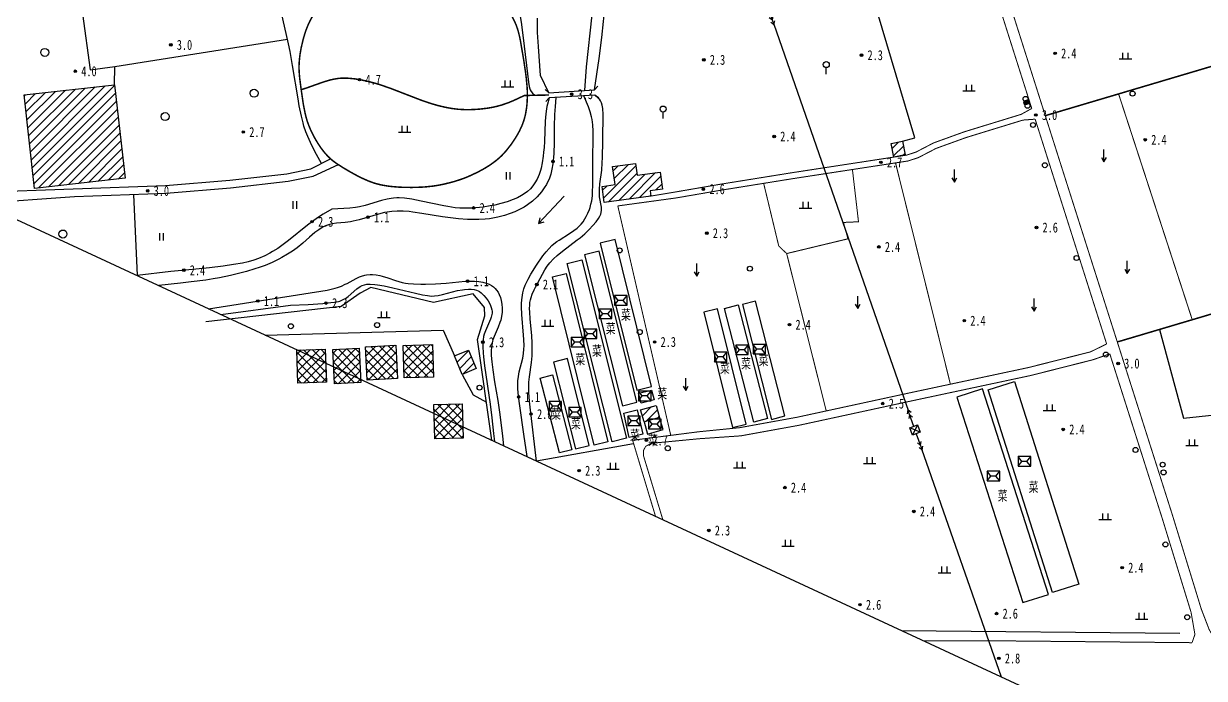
# Model space of a CAD drawing. Header units: metres. Extents: x 494039 to 619385, y 3351420 to 3402703.
# Drawn here: x 584729.6 to 585201.3, y 3394468.7 to 3394730.4 of the extents above; entities that cross this region are included whole.
import ezdxf
from ezdxf.enums import TextEntityAlignment as Align

# ---------------------------------------------------------------- set-up
doc = ezdxf.new("R2010")
doc.units = ezdxf.units.M
for name, pattern in [('2450', [0]), ('4410a', [0]), ('4430', [0]), ('4440', [0]), ('8521', [0]), ('9376', [0]), ('9610', [0])]:
    doc.linetypes.add(name, pattern=pattern)
for name, color, linetype in [('210100', 130, 'Continuous'), ('220200', 130, 'Continuous'), ('261301', 141, 'Continuous'), ('310300', 8, 'Continuous'), ('310500', 8, 'Continuous'), ('330400', 8, 'Continuous'), ('380202', 8, '2450'), ('420500', 8, 'Continuous'), ('430300', 8, 'Continuous'), ('430600', 8, '4440'), ('440100', 8, 'Continuous'), ('440300', 8, '4430'), ('510301', 8, 'Continuous'), ('510303', 8, 'Continuous'), ('510402', 8, 'Continuous'), ('541000', 8, 'Continuous'), ('720100', 8, 'Continuous'), ('760201', 8, '8521'), ('810100', 8, '9610'), ('810200', 8, 'Continuous'), ('810301', 8, 'Continuous'), ('810302', 8, 'Continuous'), ('810401', 8, 'Continuous'), ('810501', 8, 'Continuous'), ('810510', 8, 'Continuous'), ('810600', 8, 'Continuous'), ('范围线', 8, 'Continuous')]:
    doc.layers.add(name, color=color, linetype=linetype)
pattern_1 = [(45, (0, 0), (-1.767766953, 1.767766953), []), (135, (0, 0), (-1.767766953, -1.767766953), [])]
pattern_2 = [(45, (0, 0), (-1.767766953, 1.767766953), [])]

# ---------------------------------------------------------------- blocks, each defined once
blk = doc.blocks.new('gc170')
at = {"linetype": 'Continuous'}
blk.add_circle((0, 0), 0.5, dxfattribs=at)
blk = doc.blocks.new('gu')
at = {"flags": 128}
for points in [[(3.75, 0), (-3.75, 0)], [(2.71, -0.6), (3.75, 0), (3.75, 0), (2.71, 0.6)]]:
    blk.add_lwpolyline(points, dxfattribs=at)
blk = doc.blocks.new('p_point')
for radius in [0.25, 0.2, 0.15, 0.1, 0.05]:
    blk.add_circle((0, 0), radius)
blk.add_point((0, 0))
blk = doc.blocks.new('gc120')
for p, q in [((0, 0), (0, 2.5)), ((-0.5, 0.87), (0, 0)), ((0, 0), (0.5, 0.87))]:
    blk.add_line(p, q)
blk = doc.blocks.new('vm')
at = {"linetype": 'Continuous'}
for p, q in [((1.25, 0), (-1.25, 0)), ((-0.5, 0), (-0.5, 1.3)), ((0.5, 1.3), (0.5, 0))]:
    blk.add_line(p, q, dxfattribs=at)
blk = doc.blocks.new('gc325')
blk.add_line((0, 0), (0, 1.3))
blk.add_circle((0, 1.9), 0.6)
blk = doc.blocks.new('v1')
blk.add_circle((0, 0), 0.8)
blk = doc.blocks.new('ve')
at = {"color": 0, "linetype": 'Continuous'}
for p, q in [((-0.4, 1.5), (-0.4, 0)), ((0.4, 0), (0.4, 1.5))]:
    blk.add_line(p, q, dxfattribs=at)
blk = doc.blocks.new('gc013a')
at = {"linetype": 'Continuous'}
blk.add_line((0.5, 0), (4, 0), dxfattribs=at)
at = {"linetype": 'Continuous', "flags": 128}
for points in [[(2.31, -0.4), (3, 0), (2.31, 0.4)], [(3.31, -0.4), (4, 0), (3.31, 0.4)]]:
    blk.add_lwpolyline(points, dxfattribs=at)
blk = doc.blocks.new('mf')
for p, q in [((1.25, 0.95), (-1.25, 0.95)), ((-1.25, 0.95), (-1.25, -0.95)), ((0.5, 0), (-0.5, 0)), ((1.25, -0.95), (1.25, 0.95)), ((-1.25, -0.95), (1.25, -0.95))]:
    blk.add_line(p, q)
at = {"flags": 128}
for points in [[(-1.25, -0.95), (-0.5, 0), (-1.25, 0.95)], [(1.25, -0.95), (0.5, 0), (1.25, 0.95)]]:
    blk.add_lwpolyline(points, dxfattribs=at)
blk = doc.blocks.new('1-3&1-4')
at = {"layer": '310300', "linetype": 'Continuous'}
h = blk.add_hatch(dxfattribs=at)
h.set_pattern_fill('ANSI31', color=8, scale=20, style=0)
h.set_pattern_definition(pattern_2)
h.paths.add_polyline_path([(584765.9109, 3394705.9355), (584770.0966, 3394668.5907), (584733.9201, 3394664.5359), (584729.7343, 3394701.8808)])
h = blk.add_hatch(dxfattribs=at)
h.set_pattern_fill('ANSI31', color=8, scale=20, style=0)
h.set_pattern_definition(pattern_2)
h.paths.add_polyline_path([(585080.6459, 3394683.3586), (585081.7122, 3394677.9163), (585077.2059, 3394677.0334), (585076.1397, 3394682.4757)])
h = blk.add_hatch(dxfattribs=at)
h.set_pattern_fill('ANSI31', color=8, scale=20, style=0)
h.set_pattern_definition(pattern_2)
h.paths.add_polyline_path([(584974.0374, 3394674.5098), (584974.6933, 3394669.7983), (584983.8588, 3394671.0742), (584984.804, 3394664.2845), (584979.8553, 3394663.5956), (584980.1512, 3394661.4697), (584961.5482, 3394658.88), (584960.6498, 3394665.333), (584965.8222, 3394666.053), (584964.8235, 3394673.2272)])
h = blk.add_hatch(dxfattribs=at)
h.set_pattern_fill('ANSI31', color=8, scale=20, style=0)
h.set_pattern_definition(pattern_2)
h.paths.add_polyline_path([(584907.2834, 3394599.9104), (584910.3358, 3394592.4946), (584904.7879, 3394590.211), (584901.7355, 3394597.6267)])
h = blk.add_hatch(dxfattribs=at)
h.set_pattern_fill('ANSI31', color=8, scale=20, style=0)
h.set_pattern_definition(pattern_2)
h.paths.add_polyline_path([(584976.0672, 3394576.0787), (584982.2298, 3394577.8396), (584983.6096, 3394573.0108), (584977.447, 3394571.2499)])
at = {"layer": '310500', "linetype": 'Continuous'}
h = blk.add_hatch(dxfattribs=at)
h.set_pattern_fill('ANSI37', color=8, scale=20, style=0)
h.set_pattern_definition(pattern_1)
h.paths.add_polyline_path([(584850.0707, 3394600.2978), (584850.5242, 3394587.0565), (584839.1719, 3394586.6677), (584838.7184, 3394599.9089)])
h = blk.add_hatch(dxfattribs=at)
h.set_pattern_fill('ANSI37', color=8, scale=20, style=0)
h.set_pattern_definition(pattern_1)
h.paths.add_polyline_path([(584863.5571, 3394600.6456), (584864.2254, 3394586.9043), (584853.7153, 3394586.3932), (584853.047, 3394600.1345)])
h = blk.add_hatch(dxfattribs=at)
h.set_pattern_fill('ANSI37', color=8, scale=20, style=0)
h.set_pattern_definition(pattern_1)
h.paths.add_polyline_path([(584878.2819, 3394601.8857), (584878.9617, 3394588.5618), (584866.8679, 3394587.9448), (584866.1882, 3394601.2687)])
h = blk.add_hatch(dxfattribs=at)
h.set_pattern_fill('ANSI37', color=8, scale=20, style=0)
h.set_pattern_definition(pattern_1)
h.paths.add_polyline_path([(584892.892, 3394602.1795), (584893.3193, 3394589.1542), (584881.5692, 3394588.7687), (584881.1419, 3394601.7941)])
h = blk.add_hatch(dxfattribs=at)
h.set_pattern_fill('ANSI37', color=8, scale=20, style=0)
h.set_pattern_definition(pattern_1)
h.paths.add_polyline_path([(584893.4678, 3394578.1348), (584904.7793, 3394578.4446), (584905.1542, 3394564.7571), (584893.8427, 3394564.4472)])
at = {"layer": '210100', "color": 141, "linetype": 'Continuous', "flags": 128}
blk.add_lwpolyline([(584939.4467, 3394702.7724), (584936.0111, 3394709.6943), (584935.1956, 3394721.2113), (584934.9233, 3394726.7816), (584934.8556, 3394730.078), (584934.8571, 3394732.606)], dxfattribs=at)
at = {"layer": '210100', "color": 141, "linetype": 'Continuous', "elevation": 1.1752, "flags": 128}
for points in [[(584953.798, 3394703.6309), (584954.4001, 3394713.133), (584956.6535, 3394733.953)], [(584942.1351, 3394700.8871), (584941.8605, 3394697.2711), (584941.6843, 3394694.1053), (584941.564, 3394689.2852), (584941.4933, 3394682.8242), (584941.3453, 3394678.5428), (584941.2385, 3394676.9516), (584940.9635, 3394674.327), (584940.6244, 3394672.2611), (584940.1402, 3394670.2364), (584939.4631, 3394668.2667), (584938.7846, 3394666.803), (584938.3972, 3394666.0886), (584937.539, 3394664.6982), (584936.4071, 3394663.1394), (584934.7365, 3394661.2206), (584932.8967, 3394659.4744), (584930.9012, 3394657.9236), (584929.4814, 3394657.016), (584927.6935, 3394656.0582), (584925.8361, 3394655.2213), (584923.9262, 3394654.4874), (584921.6492, 3394653.7477), (584919.0023, 3394653.0494), (584917.6668, 3394652.7614), (584915.6543, 3394652.414), (584913.955, 3394652.2108), (584911.4753, 3394652.0653), (584908.6389, 3394652.0683), (584906.8652, 3394652.1395), (584903.3161, 3394652.4021), (584901.1859, 3394652.6217), (584896.9241, 3394653.1783), (584888.6521, 3394654.5455), (584885.0989, 3394655.0699), (584883.5236, 3394655.2542), (584881.1669, 3394655.4439), (584878.8205, 3394655.4892), (584876.6107, 3394655.3466), (584874.7608, 3394655.0611), (584873.7076, 3394654.8426), (584871.3449, 3394654.246), (584863.633, 3394651.9836), (584861.1537, 3394651.3925), (584860.0822, 3394651.1842), (584858.0338, 3394650.8836), (584854.5048, 3394650.5972), (584852.8392, 3394650.3831), (584851.8051, 3394650.1541), (584850.9388, 3394649.8762), (584849.2834, 3394649.1222), (584847.4518, 3394647.9849), (584845.941, 3394646.8544), (584843.7328, 3394644.9968), (584841.0538, 3394642.6418), (584838.8323, 3394640.8169), (584836.9371, 3394639.4477), (584834.9886, 3394638.188), (584832.7445, 3394636.8808), (584831.4768, 3394636.2004), (584828.8984, 3394634.9366), (584826.1194, 3394633.7577), (584823.6431, 3394632.865), (584821.97, 3394632.3251), (584818.5857, 3394631.3442), (584816.4515, 3394630.7834), (584812.1537, 3394629.7574), (584807.8286, 3394628.8505), (584805.2237, 3394628.3721), (584802.3364, 3394627.91), (584796.5464, 3394627.1297), (584792.1962, 3394626.6155), (584783.5378, 3394625.6648)], [(584930.7429, 3394557.3288), (584929.4564, 3394566.3271), (584927.77, 3394577.7074), (584927.2808, 3394581.5603), (584927.0467, 3394584.4429), (584927.0029, 3394586.6747), (584927.037, 3394587.6271), (584927.2124, 3394589.3863), (584927.5557, 3394591.1724), (584928.9587, 3394596.6827), (584929.2847, 3394598.5411), (584929.4343, 3394600.2603), (584929.4715, 3394601.5562), (584929.4106, 3394604.1599), (584929.3026, 3394605.902), (584928.6139, 3394614.2057), (584928.5049, 3394617.2652), (584928.5256, 3394618.5746), (584928.6151, 3394620.0044), (584928.7246, 3394620.9797), (584929.0368, 3394622.7941), (584929.4574, 3394624.4558), (584929.9271, 3394625.8411), (584930.2921, 3394626.7182), (584931.0723, 3394628.3026), (584932.159, 3394630.1986), (584934.4646, 3394633.835), (584937.023, 3394637.5273), (584938.3137, 3394639.1817), (584939.5138, 3394640.5561), (584940.6136, 3394641.6586), (584941.3919, 3394642.3422), (584942.6237, 3394643.284), (584943.4808, 3394643.8733), (584947.6988, 3394646.5153), (584949.4281, 3394647.6786), (584950.6542, 3394648.6277), (584951.234, 3394649.1381), (584952.2476, 3394650.1849), (584953.0489, 3394651.1971), (584953.8163, 3394652.35), (584954.3446, 3394653.2719), (584955.0103, 3394654.6314), (584955.612, 3394656.1328), (584955.8849, 3394656.9483), (584956.2279, 3394658.1864), (584956.5052, 3394659.5341), (584956.7782, 3394661.5787), (584956.8889, 3394662.9533), (584956.9992, 3394666.0694), (584956.9338, 3394675.5034), (584957.0743, 3394685.6126), (584957.041, 3394687.4049), (584956.9, 3394689.9), (584956.6471, 3394692.0196), (584956.4565, 3394693.0704), (584955.9143, 3394695.1562), (584955.2408, 3394697.0977), (584953.377, 3394701.5596)], [(584803.4032, 3394616.4428), (584829.5995, 3394620.5186), (584850.8107, 3394623.922), (584854.0811, 3394624.7283), (584854.9795, 3394624.9941), (584856.4869, 3394625.526), (584858.0141, 3394626.1983), (584858.7934, 3394626.5923), (584862.3915, 3394628.5561), (584863.7288, 3394629.1635), (584864.5002, 3394629.4474), (584865.8873, 3394629.8383), (584866.5922, 3394629.9801), (584868.0101, 3394630.146), (584868.9638, 3394630.1594), (584870.4312, 3394630.0226), (584871.8837, 3394629.7364), (584872.846, 3394629.4848), (584875.0009, 3394628.8062), (584878.1097, 3394627.7428), (584880.7619, 3394626.983), (584882.173, 3394626.7043), (584883.2383, 3394626.5487), (584885.3828, 3394626.3448), (584888.2626, 3394626.237), (584890.0702, 3394626.2378), (584894.0586, 3394626.3701), (584898.4151, 3394626.6787), (584905.9478, 3394627.4076), (584908.5163, 3394627.5047), (584909.6543, 3394627.4841), (584911.356, 3394627.3489), (584913.0494, 3394627.0487), (584914.4003, 3394626.6535), (584915.505, 3394626.2037), (584916.4536, 3394625.6972), (584917.2425, 3394625.1552), (584917.8895, 3394624.586), (584918.5365, 3394623.8434), (584919.0914, 3394623.0185), (584919.5611, 3394622.1292), (584920.0356, 3394620.9509), (584920.3891, 3394619.7253), (584920.6509, 3394618.2552), (584920.7584, 3394616.725), (584920.7541, 3394615.8753), (584920.7075, 3394615.0279), (584920.4936, 3394613.3464), (584920.1659, 3394611.8578), (584919.8741, 3394610.8843), (584919.1562, 3394609.0622), (584917.5, 3394605.4134), (584917.0079, 3394604.0504), (584916.8329, 3394603.4181), (584916.5464, 3394601.9136), (584916.4358, 3394600.8963), (584916.3777, 3394599.8697), (584916.3865, 3394597.7944), (584916.5685, 3394595.1701), (584916.948, 3394591.9929), (584917.6939, 3394587.1977), (584918.9661, 3394579.7307), (584919.8038, 3394574.1308), (584920.879, 3394565.4946), (584921.3227, 3394561.7019)]]:
    blk.add_lwpolyline(points, dxfattribs=at)
at = {"layer": '220200', "color": 141, "linetype": 'Continuous', "const_width": 0.6, "elevation": 3.3525, "flags": 128}
blk.add_lwpolyline([(585335.4311, 3394752.2507), (585137.7287, 3394693.5971)], dxfattribs=at)
at = {"layer": '310300', "color": 8, "linetype": 'Continuous', "flags": 128}
for points, elevation in [([(584765.9109, 3394705.9355), (584770.0966, 3394668.5907), (584733.9201, 3394664.5359), (584729.7343, 3394701.8808)], 3.1245), ([(585080.6459, 3394683.3586), (585081.7122, 3394677.9163), (585077.2059, 3394677.0334), (585076.1397, 3394682.4757)], 3.1245), ([(584974.0374, 3394674.5098), (584974.6933, 3394669.7983), (584983.8588, 3394671.0742), (584984.804, 3394664.2845), (584979.8553, 3394663.5956), (584980.1512, 3394661.4697), (584961.5482, 3394658.88), (584960.6498, 3394665.333), (584965.8222, 3394666.053), (584964.8235, 3394673.2272)], 3.1245), ([(584907.2834, 3394599.9104), (584910.3358, 3394592.4946), (584904.7879, 3394590.211), (584901.7355, 3394597.6267)], 6.002), ([(584976.0672, 3394576.0787), (584982.2298, 3394577.8396), (584983.6096, 3394573.0108), (584977.447, 3394571.2499)], 5.5056)]:
    blk.add_lwpolyline(points, close=True, dxfattribs=dict(at, elevation=elevation))
at = {"layer": '310500', "color": 8, "linetype": 'Continuous', "elevation": 10.1823, "flags": 128}
for points in [[(584850.0707, 3394600.2978), (584850.5242, 3394587.0565), (584839.1719, 3394586.6677), (584838.7184, 3394599.9089)], [(584863.5571, 3394600.6456), (584864.2254, 3394586.9043), (584853.7153, 3394586.3932), (584853.047, 3394600.1345)], [(584878.2819, 3394601.8857), (584878.9617, 3394588.5618), (584866.8679, 3394587.9448), (584866.1882, 3394601.2687)], [(584892.892, 3394602.1795), (584893.3193, 3394589.1542), (584881.5692, 3394588.7687), (584881.1419, 3394601.7941)]]:
    blk.add_lwpolyline(points, close=True, dxfattribs=at)
at = {"layer": '310500', "color": 8, "linetype": 'Continuous', "flags": 128}
blk.add_lwpolyline([(584893.4678, 3394578.1348), (584904.7793, 3394578.4446), (584905.1542, 3394564.7571), (584893.8427, 3394564.4472)], close=True, dxfattribs=at)
at = {"layer": '330400', "color": 8, "linetype": 'Continuous', "flags": 128}
blk.add_lwpolyline([(584959.9339, 3394642.708), (584974.5212, 3394583.917), (584980.41, 3394585.3782), (584965.8227, 3394644.1692)], close=True, dxfattribs=at)
for points, elevation in [([(584964.6533, 3394563.2536), (584946.6953, 3394634.5154), (584952.5206, 3394635.9834), (584970.4786, 3394564.7215)], 3.566), ([(584953.6579, 3394637.9703), (584968.75, 3394577.6565), (584974.5635, 3394579.1112), (584959.4714, 3394639.425)], 3.7612), ([(584946.3433, 3394630.5232), (584962.9443, 3394563.2837), (584957.4997, 3394561.9395), (584940.8988, 3394629.179)], 3.566), ([(585021.3098, 3394571.1562), (585009.6058, 3394616.5896), (585015.0264, 3394617.986), (585026.7304, 3394572.5526)], 3.4544), ([(585016.7, 3394618.0886), (585028.3746, 3394572.2342), (585033.6686, 3394573.582), (585021.994, 3394619.4365)], 3.4544), ([(585001.2614, 3394615.0759), (585012.7319, 3394569.0013), (585018.2055, 3394570.364), (585006.735, 3394616.4386)], 3.4544), ([(584955.5544, 3394561.7991), (584946.8024, 3394596.5093), (584941.2474, 3394595.1086), (584949.9994, 3394560.3984)], 3.5288), ([(584940.8707, 3394589.9757), (584948.5772, 3394560.0855), (584943.6336, 3394558.8109), (584935.927, 3394588.7011)], 3.5288), ([(584975.2634, 3394582.6653), (584980.442, 3394583.9367), (584981.4075, 3394580.0042), (584976.2288, 3394578.7328)], 3.7612), ([(585102.3458, 3394581.1196), (585128.7599, 3394498.9878), (585138.9991, 3394502.2808), (585112.585, 3394584.4126)], 3.4544), ([(585140.6349, 3394503.0096), (585114.9145, 3394583.9999), (585125.4605, 3394587.349), (585151.1809, 3394506.3587)], 3.4544), ([(584974.706, 3394576.0097), (584976.9432, 3394566.284), (584971.5324, 3394565.0393), (584969.2952, 3394574.765)], 3.7612), ([(584983.6096, 3394573.0108), (584977.447, 3394571.2499), (584978.841, 3394566.3713), (584985.0036, 3394568.1322)], 3.7612)]:
    blk.add_lwpolyline(points, close=True, dxfattribs=dict(at, elevation=elevation))
at = {"layer": '380202', "color": 8, "linetype": '2450', "flags": 128}
for points, elevation in [([(585080.6459, 3394683.3586), (585085.6232, 3394684.777), (585065.067, 3394753.7844), (585033.4326, 3394747.9599), (585032.8632, 3394750.4855)], 3.3636), ([(584916.5861, 3394563.9007), (584910.8548, 3394604.1267), (584913.835, 3394613.6154), (584913.6199, 3394616.9579), (584909.2093, 3394622.346), (584893.2984, 3394618.9058), (584868.2521, 3394624.9668), (584863.9763, 3394622.6758), (584856.4428, 3394617.345), (584802.2843, 3394611.2018)], 3.0364)]:
    blk.add_lwpolyline(points, dxfattribs=dict(at, elevation=elevation))
at = {"layer": '420500', "color": 8, "linetype": 'Continuous', "const_width": 0.4, "flags": 128}
for points in [[(585109.4389, 3394768.8125), (585122.3729, 3394727.7907), (585132.3216, 3394696.4667)], [(585113.5254, 3394770.101), (585126.4581, 3394729.0834), (585145.2572, 3394669.8932), (585188.5118, 3394534.0234), (585200.0648, 3394496.3944)], [(585133.6768, 3394692.1998), (585162.2378, 3394602.3786)], [(585089.347, 3394483.701), (585120.3155, 3394483.7203), (585196.3857, 3394482.9881)]]:
    blk.add_lwpolyline(points, dxfattribs=at)
for points, elevation in [([(585163.5025, 3394598.406), (585184.4223, 3394532.7442), (585195.9686, 3394495.1368)], 2.9748), ([(585196.3857, 3394482.9881), (585197.5045, 3394486.3153), (585195.9686, 3394495.1368)], 3.1979), ([(585200.0648, 3394496.3944), (585203.2263, 3394488.1657), (585206.3575, 3394482.8922)], 3.1979)]:
    blk.add_lwpolyline(points, dxfattribs=dict(at, elevation=elevation))
at = {"layer": '430300', "color": 8, "linetype": 'Continuous'}
for p, q in [((584939.4467, 3394702.7724), (584937.9506, 3394704.0996)), ((584957.6403, 3394703.8608), (584958.9675, 3394705.3569)), ((584957.7623, 3394701.822), (584959.2584, 3394700.4948)), ((584939.5686, 3394700.7335), (584938.2414, 3394699.2374))]:
    blk.add_line(p, q, dxfattribs=at)
at = {"layer": '430300', "color": 8, "linetype": 'Continuous', "flags": 128}
for points in [[(584939.4467, 3394702.7724), (584957.6403, 3394703.8608)], [(584957.7623, 3394701.822), (584939.5686, 3394700.7335)]]:
    blk.add_lwpolyline(points, dxfattribs=at)
at = {"layer": '430600', "color": 8, "linetype": '4440', "flags": 128}
for points in [[(584712.3182, 3394663.0646), (584786.2634, 3394665.6288), (584811.8837, 3394667.8647), (584834.7606, 3394670.41), (584844.2727, 3394672.3855), (584852.2183, 3394676.3059)], [(584712.592, 3394658.5995), (584749.9369, 3394661.3288), (584786.4488, 3394662.5667), (584812.1866, 3394664.8129), (584835.243, 3394667.3782), (584845.279, 3394669.4625), (584855.3029, 3394674.0441)]]:
    blk.add_lwpolyline(points, dxfattribs=at)
at = {"layer": '440100', "color": 8, "linetype": '4410a', "const_width": 0.4, "flags": 128}
for points, elevation in [([(584980.1512, 3394661.4697), (584989.9036, 3394663.0902), (585008.0426, 3394666.2168), (585036.4569, 3394670.7896), (585082.2789, 3394677.8217), (585086.0384, 3394679.0301), (585093.1204, 3394682.7126), (585105.3308, 3394687.1306), (585128.0796, 3394694.1196)], 2.7538), ([(585128.0796, 3394694.1196), (585132.3216, 3394696.4667)], 2.9769), ([(584999.4235, 3394567.3004), (585015.6332, 3394568.9202), (585038.6395, 3394573.0954), (585084.504, 3394583.0276), (585131.0983, 3394592.9637), (585155.8099, 3394599.2126), (585162.2378, 3394602.3786)], 3.0364), ([(584981.99, 3394533.5387), (584972.8582, 3394563.8826), (584999.4235, 3394567.3004)], 3.0364)]:
    blk.add_lwpolyline(points, dxfattribs=dict(at, elevation=elevation))
at = {"layer": '440100', "color": 8, "linetype": 'Continuous', "const_width": 0.4, "flags": 128}
for points in [[(585128.7837, 3394691.8276), (585133.6768, 3394692.1998)], [(584984.9239, 3394532.1767), (584977.2401, 3394557.5793), (584977.1622, 3394559.6716), (584978.046, 3394561.4137), (584980.1621, 3394562.6454), (584999.5211, 3394564.5012)]]:
    blk.add_lwpolyline(points, dxfattribs=at)
for points, elevation in [([(584966.9411, 3394657.527), (584990.2699, 3394660.7203), (585008.4367, 3394663.8517), (585036.8298, 3394668.421), (585082.8305, 3394675.4805), (585086.9649, 3394676.8094), (585094.0856, 3394680.512), (585106.0912, 3394684.8559), (585128.7837, 3394691.8276)], 2.7538), ([(584999.5211, 3394564.5012), (585016.0426, 3394565.6405), (585039.2836, 3394569.8582), (585085.1974, 3394579.8011), (585131.8472, 3394589.749), (585156.7608, 3394596.049), (585163.5025, 3394598.406)], 3.0364)]:
    blk.add_lwpolyline(points, dxfattribs=dict(at, elevation=elevation))
at = {"layer": '440300', "color": 8, "linetype": '4430', "const_width": 0.6, "flags": 128}
blk.add_lwpolyline([(584840.449, 3394703.9723), (584839.837, 3394708.6687), (584839.6185, 3394711.3856), (584839.5799, 3394713.0214), (584839.6299, 3394714.6356), (584839.8493, 3394717.0613), (584840.014, 3394718.2736), (584840.4372, 3394720.6905), (584841.2821, 3394724.2763), (584841.9827, 3394726.6208), (584842.3778, 3394727.7729), (584843.2706, 3394730.0229), (584843.9547, 3394731.4716), (584844.7309, 3394732.8772), (584845.6192, 3394734.2529), (584847.3578, 3394736.5421), (584848.1595, 3394737.4861), (584849.841, 3394739.3208), (584852.8204, 3394742.2484), (584855.3253, 3394744.4867), (584856.6129, 3394745.5701), (584859.1548, 3394747.5739), (584861.5126, 3394749.2656), (584862.7165, 3394750.0696), (584865.6707, 3394751.8636), (584867.6936, 3394752.9262), (584868.7231, 3394753.4064), (584870.2935, 3394754.0487), (584871.3601, 3394754.4157), (584872.6315, 3394754.7758), (584873.5988, 3394755.001), (584875.562, 3394755.3535), (584876.8878, 3394755.5268), (584879.5687, 3394755.7513), (584882.614, 3394755.8413), (584884.3121, 3394755.8251), (584887.3679, 3394755.6786), (584891.2123, 3394755.2642), (584895.3873, 3394754.5458), (584898.1275, 3394753.9211), (584899.4797, 3394753.5601), (584901.808, 3394752.8365), (584903.754, 3394752.1034), (584904.7052, 3394751.6891), (584906.2518, 3394750.9175), (584907.1582, 3394750.4095), (584909.7967, 3394748.7236), (584911.7771, 3394747.2788), (584912.8832, 3394746.4106), (584915.0398, 3394744.5935), (584917.1156, 3394742.6748), (584919.0329, 3394740.7148), (584921.1192, 3394738.3036), (584923.0325, 3394735.7672), (584924.1919, 3394734.01), (584924.7294, 3394733.1106), (584925.589, 3394731.4999), (584926.3053, 3394729.886), (584926.8586, 3394728.3273), (584927.1557, 3394727.3336), (584927.7092, 3394725.1082), (584928.0081, 3394723.6721), (584929.3945, 3394715.5648), (584930.1423, 3394710.46), (584930.3659, 3394708.6354), (584930.6762, 3394705.3445), (584930.7628, 3394703.8776), (584930.8109, 3394701.4624), (584930.7117, 3394698.9656), (584930.6035, 3394697.7187), (584930.4548, 3394696.4763), (584930.1097, 3394694.4231), (584929.8866, 3394693.4082), (584929.4492, 3394691.8069), (584928.965, 3394690.4073), (584928.5637, 3394689.4174), (584927.6495, 3394687.4783), (584927.1443, 3394686.5283), (584926.0519, 3394684.6671), (584924.2359, 3394681.9791), (584922.226, 3394679.4422), (584920.7747, 3394677.8606), (584920.0119, 3394677.1112), (584918.5119, 3394675.7987), (584916.1915, 3394674.0847), (584914.2953, 3394672.8727), (584913.1838, 3394672.2204), (584910.9117, 3394670.9957), (584907.4049, 3394669.3549), (584905.6137, 3394668.6313), (584904.1702, 3394668.1073), (584901.7362, 3394667.3278), (584900.2613, 3394666.9111), (584897.2831, 3394666.187), (584895.7804, 3394665.8815), (584893.255, 3394665.4672), (584890.0637, 3394665.13), (584888.2275, 3394665.013), (584884.5426, 3394664.9129), (584880.8588, 3394664.9759), (584879.0243, 3394665.0717), (584876.2904, 3394665.3107), (584874.9351, 3394665.4813), (584872.7002, 3394665.8601), (584870.5057, 3394666.3877), (584869.3568, 3394666.7427), (584867.378, 3394667.474), (584865.1573, 3394668.4445), (584862.7014, 3394669.6635), (584860.018, 3394671.1327), (584857.1203, 3394672.8506), (584854.6483, 3394674.4392), (584853.0886, 3394675.581), (584851.9573, 3394676.5404), (584850.9543, 3394677.5235), (584849.7819, 3394678.8399), (584848.4775, 3394680.5226), (584847.2708, 3394682.2933), (584846.1543, 3394684.1325), (584845.1278, 3394686.0264), (584844.1977, 3394687.9652), (584843.3782, 3394689.9427), (584842.9041, 3394691.2808), (584842.5262, 3394692.52), (584841.9602, 3394694.7764), (584841.4117, 3394697.5667), (584841.1169, 3394699.3546)], close=True, dxfattribs=at)
blk.add_lwpolyline([(584939.5015, 3394701.8557), (584929.5808, 3394701.6439), (584925.4684, 3394699.7119), (584923.2062, 3394698.7671), (584920.5542, 3394697.8539), (584918.4775, 3394697.2812), (584916.3619, 3394696.8345), (584914.9356, 3394696.5957), (584912.0573, 3394696.2413), (584909.1598, 3394696.0389), (584906.2593, 3394695.9928), (584903.3714, 3394696.1291), (584900.5449, 3394696.4776), (584897.8788, 3394696.979), (584895.2399, 3394697.6091), (584893.7146, 3394698.0277), (584891.5761, 3394698.6801), (584888.3257, 3394699.8051), (584876.2813, 3394704.4558), (584872.1862, 3394705.8844), (584870.1655, 3394706.4991), (584867.2392, 3394707.2725), (584864.6136, 3394707.8458), (584861.9792, 3394708.287), (584859.6768, 3394708.5341), (584857.7121, 3394708.6124), (584856.7348, 3394708.5946), (584855.4387, 3394708.5007), (584853.3089, 3394708.1565), (584851.4994, 3394707.7132), (584849.1022, 3394706.9779), (584842.8412, 3394704.7543), (584840.449, 3394703.9723)], dxfattribs=at)
at = {"layer": '440300', "color": 8, "linetype": '4430', "const_width": 0.6, "elevation": 3.3525, "flags": 128}
blk.add_lwpolyline([(585350.4804, 3394658.0593), (585265.0988, 3394632.4244), (585166.4862, 3394603.1585)], dxfattribs=at)
at = {"layer": '510303', "color": 8, "linetype": 'Continuous'}
for p, q in [((585086.6349, 3394569.985), (585084.7175, 3394565.9593)), ((585087.7227, 3394567.0876), (585083.6297, 3394568.8567))]:
    blk.add_line(p, q, dxfattribs=at)
at = {"layer": '510303', "color": 8, "linetype": 'Continuous', "elevation": 3.0467, "flags": 128}
blk.add_lwpolyline([(585086.6349, 3394569.985), (585087.7227, 3394567.0876), (585084.7175, 3394565.9593), (585083.6297, 3394568.8567)], close=True, dxfattribs=at)
at = {"layer": '510402', "color": 8, "linetype": 'Continuous'}
for p, q in [((585131.3076, 3394699.6856), (585129.0027, 3394699.0165)), ((585129.0027, 3394699.0165), (585129.2392, 3394698.2018)), ((585129.2392, 3394698.2018), (585131.5441, 3394698.8709)), ((585131.5441, 3394698.8709), (585131.3076, 3394699.6856))]:
    blk.add_line(p, q, dxfattribs=at)
at = {"layer": '510402', "color": 8, "linetype": 'Continuous', "const_width": 2.4, "flags": 128}
blk.add_lwpolyline([(585130.5522, 3394697.9833), (585129.9946, 3394699.9041)], dxfattribs=at)
at = {"layer": '541000', "color": 8, "linetype": 'Continuous'}
for p, q in [((585029.2464, 3394730.2018), (585083.0479, 3394575.528)), ((585088.3175, 3394560.4207), (585120.1542, 3394469.3996))]:
    blk.add_line(p, q, dxfattribs=at)
at = {"layer": '760201', "color": 8, "linetype": '8521', "elevation": 3.0364, "flags": 128}
for points in [[(584957.6403, 3394703.8608), (584959.5132, 3394716.4812), (584960.5708, 3394724.8048), (584961.2283, 3394731.2051), (584961.5876, 3394735.2833), (584963.1969, 3394756.0019), (584963.5174, 3394758.758), (584963.8911, 3394760.8457), (584964.3069, 3394762.4842), (584964.8095, 3394763.9637), (584965.405, 3394765.3155), (584966.3932, 3394767.0183), (584967.1594, 3394768.0387), (584968.1058, 3394769.0814), (584969.2825, 3394770.1888), (584971.492, 3394771.9971), (584973.4709, 3394773.4553), (584974.735, 3394774.3258), (584977.3165, 3394775.9839), (584979.9588, 3394777.5423), (584983.7426, 3394779.567), (584988.7164, 3394781.9226), (584993.2167, 3394783.8494), (584997.7693, 3394785.6569), (585002.3631, 3394787.3578), (585006.9949, 3394788.9441), (585009.3261, 3394789.686), (585014.2996, 3394791.1132), (585019.5961, 3394792.4372), (585034.2539, 3394795.7269), (585040.2327, 3394797.1288), (585045.7325, 3394798.5776), (585050.992, 3394800.1659), (585057.0829, 3394802.1764), (585060.5495, 3394803.3734), (585070.0524, 3394806.7677), (585076.085, 3394808.9747), (585088.6764, 3394813.6647), (585115.7124, 3394823.9824)], [(584939.5686, 3394700.7335), (584939.0815, 3394699.0708), (584938.6453, 3394697.3194), (584938.4495, 3394696.3343), (584938.1613, 3394694.3483), (584937.9075, 3394691.3407), (584937.6002, 3394683.2314), (584937.4649, 3394680.8529), (584937.3023, 3394678.9831), (584937.1187, 3394677.3836), (584936.7106, 3394674.7381), (584936.2703, 3394672.655), (584936.0018, 3394671.6302), (584935.5229, 3394670.1215), (584934.7024, 3394668.1812), (584933.8443, 3394666.6917), (584932.9898, 3394665.5048), (584932.0329, 3394664.4006), (584930.8904, 3394663.3213), (584929.5468, 3394662.3213), (584928.4859, 3394661.6727), (584926.8179, 3394660.8176), (584925.0807, 3394660.074), (584922.6894, 3394659.2167), (584920.2418, 3394658.4848), (584917.7605, 3394657.8687), (584915.9489, 3394657.4997), (584913.1814, 3394657.0703), (584910.1589, 3394656.7579), (584908.6485, 3394656.6599), (584905.8851, 3394656.5932), (584903.8833, 3394656.6581), (584901.9714, 3394656.832), (584899.0749, 3394657.261), (584897.4244, 3394657.5651), (584888.3522, 3394659.4873), (584884.6145, 3394660.1849), (584881.6581, 3394660.579), (584879.6246, 3394660.7116), (584878.6645, 3394660.7173), (584877.3156, 3394660.6438), (584876.4559, 3394660.5413), (584874.7495, 3394660.2309), (584872.4929, 3394659.6639), (584866.0323, 3394657.7501), (584863.7633, 3394657.213), (584862.1995, 3394656.9512), (584859.8374, 3394656.6949), (584852.7048, 3394656.2296)]]:
    blk.add_lwpolyline(points, dxfattribs=at)
at = {"layer": '760201', "color": 8, "linetype": '8521', "flags": 128}
for points in [[(584848.5298, 3394674.486), (584846.5901, 3394678.0484), (584844.7258, 3394681.6357), (584843.0419, 3394685.283), (584842.3184, 3394687.1459), (584841.5627, 3394689.3995), (584841.1792, 3394690.7415), (584840.5116, 3394693.4585), (584839.673, 3394697.5881), (584839.1781, 3394700.3626), (584837.032, 3394713.6144), (584836.0563, 3394719.1776), (584835.4271, 3394722.2759), (584833.091, 3394732.2807), (584832.7534, 3394733.9594), (584832.3151, 3394736.6693), (584832.1011, 3394738.8261), (584832.0591, 3394739.7854), (584832.0964, 3394741.2198), (584832.1699, 3394741.8809), (584832.3796, 3394742.9001), (584832.7381, 3394743.9049), (584833.1355, 3394744.667), (584833.623, 3394745.3764), (584834.1932, 3394746.0156), (584834.9364, 3394746.6367), (584835.9059, 3394747.2434), (584837.8287, 3394748.2608), (584840.2884, 3394749.4293), (584843.6216, 3394750.8629), (584845.7264, 3394751.7099), (584850.3987, 3394753.4812), (584852.9696, 3394754.4015), (584857.2979, 3394755.8512), (584859.5608, 3394756.5451), (584861.5132, 3394757.1059), (584865.1135, 3394758.0372), (584866.7564, 3394758.4072), (584869.3909, 3394758.9018), (584871.701, 3394759.1992), (584873.3535, 3394759.3048), (584875.2905, 3394759.2857), (584876.4962, 3394759.2055), (584878.9095, 3394758.9306), (584880.5193, 3394758.6864), (584888.5731, 3394757.2077), (584890.1837, 3394756.9346), (584893.0009, 3394756.5459), (584895.4918, 3394756.3475), (584896.8409, 3394756.2976), (584900.2174, 3394756.3003), (584904.2882, 3394756.4733), (584906.6812, 3394756.6384), (584914.7141, 3394757.4109), (584916.5246, 3394757.4606), (584917.901, 3394757.3741), (584919.0482, 3394757.1786), (584919.6074, 3394757.0289), (584920.5141, 3394756.6883), (584921.1701, 3394756.3477), (584921.9327, 3394755.8359), (584922.6361, 3394755.233), (584923.2625, 3394754.5522), (584923.7925, 3394753.8052), (584924.214, 3394752.9854), (584924.3878, 3394752.5392), (584924.7193, 3394751.3825), (584924.8849, 3394750.5895), (584927.825, 3394734.0198), (584928.3002, 3394731.0157), (584929.1542, 3394724.7507), (584931.2956, 3394706.9447), (584931.5565, 3394705.2276), (584931.8078, 3394704.2891), (584931.9627, 3394703.8877), (584932.2787, 3394703.2893), (584932.8369, 3394702.615), (584933.8512, 3394701.7351)], [(584934.5044, 3394555.5826), (584931.9252, 3394577.1636), (584931.683, 3394579.4751), (584931.4148, 3394582.9407), (584931.3543, 3394585.5351), (584931.4195, 3394587.1342), (584931.6478, 3394589.2239), (584932.5036, 3394595.0064), (584932.7014, 3394597.6162), (584932.7514, 3394599.1426), (584932.7355, 3394602.6408), (584932.5856, 3394605.7135), (584931.941, 3394612.3076), (584931.7362, 3394615.1916), (584931.7093, 3394616.3377), (584931.7639, 3394618.044), (584931.8481, 3394618.8896), (584932.0377, 3394620.0066), (584932.2786, 3394620.9299), (584932.7678, 3394622.3085), (584933.5108, 3394623.9934), (584934.024, 3394625.0355), (584937.7899, 3394631.9767), (584938.7479, 3394633.4969), (584939.7593, 3394634.8429), (584941.2642, 3394636.4354), (584942.6715, 3394637.6976), (584944.9004, 3394639.4877), (584950.7654, 3394643.9178), (584951.9121, 3394644.8425), (584953.7305, 3394646.4211), (584955.4743, 3394648.0757), (584957.0025, 3394649.6725), (584958.3166, 3394651.2157), (584959.2658, 3394652.4983), (584959.8144, 3394653.4077), (584960.16, 3394654.1954), (584960.3496, 3394654.9302), (584960.432, 3394655.8636), (584960.36, 3394657.0971), (584959.6756, 3394661.1852), (584959.5872, 3394662.3446), (584959.6116, 3394664.1632), (584959.8155, 3394666.3687), (584960.5169, 3394671.7814), (584960.7335, 3394674.7837), (584960.8199, 3394676.9311), (584960.9258, 3394683.3875), (584961.0285, 3394694.7532), (584961.0007, 3394695.7688), (584960.9442, 3394696.5213), (584960.7506, 3394697.7478), (584960.4738, 3394698.6934), (584960.0741, 3394699.5577), (584959.6283, 3394700.2269), (584959.2223, 3394700.6822), (584957.7623, 3394701.822)], [(584852.7048, 3394656.2296), (584849.2063, 3394654.2197), (584847.4196, 3394653.0907), (584845.4985, 3394651.7647), (584843.0177, 3394649.8808), (584835.4368, 3394643.7192), (584833.2524, 3394642.0648), (584831.0938, 3394640.5757), (584828.9828, 3394639.272), (584827.904, 3394638.6622), (584825.8887, 3394637.627), (584823.4459, 3394636.5663), (584821.5663, 3394635.9049), (584819.2754, 3394635.2484), (584816.9494, 3394634.7074), (584813.4121, 3394634.0552), (584809.2356, 3394633.4599), (584803.8217, 3394632.8478), (584794.1704, 3394631.8987), (584788.4326, 3394631.2811), (584774.9124, 3394629.6689)], [(584836.2046, 3394617.8552), (584843.1874, 3394618.1856), (584849.1264, 3394618.5626), (584852.2748, 3394618.8742), (584853.735, 3394619.0717), (584855.3129, 3394619.3579), (584855.8813, 3394619.5096), (584856.7441, 3394619.8273), (584857.524, 3394620.2306), (584858.0857, 3394620.5859), (584859.1651, 3394621.3951), (584862.6199, 3394624.3786), (584864.0718, 3394625.3773), (584864.8422, 3394625.7626), (584865.7038, 3394626.0534), (584866.6652, 3394626.2119), (584867.9774, 3394626.2525), (584869.8039, 3394626.1414), (584870.9629, 3394626.0068), (584873.6377, 3394625.5654), (584877.0423, 3394624.8433), (584886.0996, 3394622.6631), (584888.9352, 3394622.022), (584890.8963, 3394621.6777), (584892.4662, 3394621.5308), (584893.772, 3394621.545), (584895.1462, 3394621.7262), (584896.8442, 3394622.1011), (584902.9061, 3394623.6676), (584904.8708, 3394624.0539), (584905.7529, 3394624.1765), (584907.3161, 3394624.2851), (584908.3062, 3394624.2637), (584909.5193, 3394624.1161), (584910.4688, 3394623.8751), (584911.1595, 3394623.6), (584911.6214, 3394623.351), (584912.3639, 3394622.8287), (584913.4613, 3394621.7874), (584914.4115, 3394620.642), (584915.1639, 3394619.5399), (584915.8057, 3394618.3818), (584916.0759, 3394617.7873), (584916.4041, 3394616.8816), (584916.6222, 3394615.9642), (584916.6825, 3394615.5029), (584916.6985, 3394614.7322), (584916.6212, 3394614.0865), (584916.3716, 3394613.1089), (584916.0552, 3394612.2235), (584914.0499, 3394607.6276), (584913.5642, 3394606.2676), (584913.3344, 3394605.4011), (584913.1057, 3394603.9838), (584913.0055, 3394602.3537), (584913.0059, 3394601.2531), (584913.1321, 3394598.8492), (584913.2856, 3394597.1827), (584913.7091, 3394593.6235), (584915.9363, 3394578.324), (584916.6629, 3394572.9099), (584917.333, 3394566.5808), (584917.639, 3394563.4119)], [(584808.3011, 3394614.1691), (584836.2046, 3394617.8552)]]:
    blk.add_lwpolyline(points, dxfattribs=at)
at = {"layer": '810100', "color": 8, "linetype": '9610', "flags": 128}
for points, elevation in [([(584768.8847, 3394746.7704), (584753.0299, 3394734.2521), (584756.1626, 3394711.9036), (584766.0108, 3394713.2136)], 3.5588), ([(584765.9109, 3394705.9355), (584766.0108, 3394713.2136), (584835.0093, 3394724.1016)], 4.0055), ([(584773.3912, 3394662.124), (584774.9138, 3394629.6683)], 3.7077), ([(584826.0128, 3394605.9469), (584897.2037, 3394607.9018), (584901.7355, 3394597.6267)], 3.529), ([(585183.3844, 3394608.1735), (585192.9844, 3394572.7147), (585205.4671, 3394574.0252)], 3.5421), ([(584904.7879, 3394590.211), (584909.1711, 3394582.0663), (584914.4251, 3394579.0674)], 3.529), ([(584973.2675, 3394562.5224), (584934.5034, 3394555.5831)], 2.993)]:
    blk.add_lwpolyline(points, dxfattribs=dict(at, elevation=elevation))
at = {"layer": '810200', "color": 8, "linetype": 'Continuous', "const_width": 0.4, "flags": 128}
for points, elevation in [([(585167.0116, 3394702.2846), (585196.4416, 3394612.0486)], 3.3822), ([(585077.8965, 3394674.7256), (585099.8162, 3394586.2929)], 3.1145), ([(585060.6736, 3394672.0907), (585063.0999, 3394651.2025), (585057.0908, 3394650.9232), (585058.8845, 3394644.381), (585034.4008, 3394638.4931)], 3.1145)]:
    blk.add_lwpolyline(points, dxfattribs=dict(at, elevation=elevation))
for points in [[(585025.2109, 3394666.5512), (585031.2457, 3394641.4963), (585034.4008, 3394638.4931), (585050.2227, 3394575.6038)], [(584966.9411, 3394657.527), (584988.0941, 3394565.8428)]]:
    blk.add_lwpolyline(points, dxfattribs=at)
at = {"layer": '810510', "color": 8, "linetype": '9376', "elevation": 3.5421, "flags": 128}
blk.add_lwpolyline([(585080.2855, 3394487.9076), (585191.5413, 3394486.8583)], dxfattribs=at)
at = {"layer": '范围线', "color": 8, "flags": 128}
blk.add_lwpolyline([(580974.9971, 3398172.2884), (580158.1729, 3397748.7629), (583102.2681, 3395406.1495), (589376.9328, 3392493.3034), (594318.9563, 3392016.403), (594002.9657, 3392059.9931), (593709.5027, 3392110.274), (593489.39, 3392154.2585), (593446.55, 3392164.1073), (593184.0367, 3392224.4585), (592856.0894, 3392311.9807), (592630.9821, 3392379.424), (592345.2786, 3392474.0542), (592112.8421, 3392558.6278), (591835.9381, 3392668.5492), (591571.4074, 3392783.2499), (591303.4331, 3392909.9936), (591275.2655, 3392923.316), (591065.2798, 3393031.2284), (591019.813, 3393054.5939), (590886.2864, 3393127.1825), (590776.1303, 3393189.2284), (589711.9005, 3393302.4152), (583546.9224, 3396125.8295)], close=True, dxfattribs=at)
at = {"layer": '261301', "color": 141, "linetype": 'Continuous', "xscale": 2, "yscale": 2, "rotation": 226.8740981379521}
blk.add_blockref('gu', (584940.3873, 3394655.9661, 2.6597), dxfattribs=at)
at = {"layer": '330400', "color": 8, "linetype": 'Continuous', "xscale": 2, "yscale": 2}
for p in [(584968.1243, 3394619.7761), (584962.0201, 3394614.4267), (584956.0202, 3394606.425), (584950.8059, 3394603.0897), (585008.039, 3394597.1911), (585016.5628, 3394600.0343), (585023.4874, 3394600.286), (584941.9758, 3394577.5098), (584977.721, 3394581.6009), (584949.8316, 3394575.1229), (584973.4366, 3394571.6215), (584981.7022, 3394570.355), (585129.407, 3394555.4555), (585117.0071, 3394549.5841)]:
    blk.add_blockref('mf', p, dxfattribs=at)
at = {"layer": '510301', "color": 8, "linetype": 'Continuous', "xscale": 2, "yscale": 2}
for p in [(585172.6242, 3394702.418, 2.7907), (585132.8154, 3394689.8751, 2.7907), (585137.5557, 3394673.7925, 2.7907), (584967.6826, 3394639.7567, 2.7907), (585150.2109, 3394636.7133, 2.7907), (585019.7297, 3394632.4522, 2.7538), (584836.3389, 3394609.4605, 2.7907), (584870.7521, 3394609.9116, 2.7907), (584975.7357, 3394607.1173, 2.7907), (585161.9516, 3394598.151, 2.9748), (584911.6972, 3394584.9066, 2.7907), (584986.9065, 3394560.6721, 2.7907), (585173.7787, 3394560.0248, 2.7907), (585184.6132, 3394554.1228, 2.7907), (585184.9889, 3394551.0497, 2.7907), (585185.7239, 3394522.2535, 2.7907), (585194.4457, 3394493.182, 2.7907)]:
    blk.add_blockref('gc170', p, dxfattribs=at)
at = {"layer": '510402', "color": 8, "linetype": 'Continuous', "xscale": 2, "yscale": 2}
for p in [(585129.8764, 3394700.3114), (585130.6704, 3394697.576)]:
    blk.add_blockref('gc170', p, dxfattribs=at)
at = {"layer": '541000', "color": 8, "linetype": 'Continuous', "xscale": 2, "yscale": 2}
for p, rotation in [((585026.7066, 3394737.5032), 289.1796820886319), ((585085.4962, 3394568.4896), 109.1796820886319), ((585085.8571, 3394567.455), 289.2784700605665)]:
    blk.add_blockref('gc013a', p, dxfattribs=dict(at, rotation=rotation))
at = {"layer": '720100', "color": 8, "linetype": 'Continuous', "xscale": 2, "yscale": 2, "zscale": 2}
for p in [(584788.3621, 3394721.8862, 3.0022), (585001.3281, 3394715.9204, 2.3203), (585064.3147, 3394717.7809, 2.3103), (585141.6423, 3394718.4773, 2.3587), (584750.2026, 3394711.3577, 3.983), (584863.7402, 3394707.9742, 4.6765), (584948.4896, 3394702.1994, 3.3483), (585133.9633, 3394693.8596, 2.9709), (584817.3097, 3394687.0493, 2.7484), (585029.4307, 3394685.2873, 2.3823), (585177.6603, 3394683.9659, 2.3609), (584941.0402, 3394675.296, 1.1), (585072.0523, 3394674.9277, 2.7067), (584779.1245, 3394663.5489, 3.0422), (585001.1383, 3394664.2295, 2.6464), (584909.3322, 3394656.7447, 2.398), (584844.7816, 3394651.2148, 2.2795), (584867.1537, 3394653.0161, 1.1), (585002.5151, 3394646.6597, 2.3087), (585134.2276, 3394648.9108, 2.6214), (585071.2453, 3394641.1556, 2.3696), (584793.569, 3394631.8373, 2.3663), (584906.9438, 3394627.4577, 1.1), (584934.6099, 3394626.1438, 2.0562), (584823.1368, 3394619.5131, 1.1), (584850.3803, 3394618.6931, 2.2795), (585105.3565, 3394611.6686, 2.357), (585035.5309, 3394610.0685, 2.3978), (584913.0446, 3394603.0652, 2.3353), (584981.6416, 3394603.1829, 2.2876), (585166.8528, 3394594.5698, 2.9824), (584927.3387, 3394581.2169, 1.1), (585072.7717, 3394578.5531, 2.4519), (584932.2743, 3394574.352, 2.0003), (585144.9027, 3394568.2159, 2.3541), (584978.38, 3394563.8357, 2.6859), (584951.4726, 3394551.7256, 2.2641), (585033.7007, 3394544.9851, 2.4332), (585085.2252, 3394535.4491, 2.3564), (585003.297, 3394527.844, 2.2869), (585168.4593, 3394512.9873, 2.3525), (585063.6752, 3394498.1611, 2.5507), (585118.265, 3394494.6227, 2.5675), (585119.1816, 3394476.7222, 2.8169)]:
    blk.add_blockref('p_point', p, dxfattribs=at)
at = {"layer": '810301', "color": 8, "linetype": 'Continuous', "xscale": 2, "yscale": 2}
for p in [(585161.1576, 3394675.1276, 3.8025), (585101.4516, 3394667.0552, 3.8025), (585170.4703, 3394630.5645, 3.8025), (584998.4514, 3394629.4937, 3.8025), (585062.7875, 3394616.5079, 3.8025), (585133.2507, 3394615.5168, 3.8025), (584994.1138, 3394583.7472, 3.8025)]:
    blk.add_blockref('gc120', p, dxfattribs=at)
at = {"layer": '810302', "color": 8, "linetype": 'Continuous', "xscale": 2, "yscale": 2}
for p in [(585169.7415, 3394716.1527, 3.8025), (584922.8816, 3394704.991, 3.5681), (585107.2588, 3394703.3781, 3.8025), (584881.7972, 3394686.8796, 3.5681), (585041.9495, 3394656.5434, 3.5681), (584873.4862, 3394612.7466, 3.5681), (584938.926, 3394609.3789, 4.0418), (585139.4176, 3394575.6081, 3.8025), (585196.3675, 3394561.6374, 3.8025), (585067.5883, 3394554.4692, 3.8025), (584964.9998, 3394552.215, 3.8187), (585015.6281, 3394552.6813, 3.8025), (585161.6572, 3394532.0427, 3.8025), (585034.909, 3394521.4849, 3.8025), (585097.441, 3394510.7837, 3.8025), (585176.2528, 3394492.2708, 3.8025)]:
    blk.add_blockref('vm', p, dxfattribs=at)
at = {"layer": '810401', "color": 8, "linetype": 'Continuous', "xscale": 2, "yscale": 2}
for p in [(585050.2304, 3394710.2054, 3.5681), (584985.057, 3394692.4451, 3.5681)]:
    blk.add_blockref('gc325', p, dxfattribs=at)
at = {"layer": '810501', "color": 8, "linetype": 'Continuous', "xscale": 2, "yscale": 2}
for p in [(584738.0148, 3394718.8895, 3.5681), (584821.6175, 3394702.5833, 3.5681), (584786.1002, 3394693.2575, 3.5681), (584745.2639, 3394646.3072, 3.5681)]:
    blk.add_blockref('v1', p, dxfattribs=at)
at = {"layer": '810600', "color": 8, "linetype": 'Continuous', "xscale": 2, "yscale": 2}
for p in [(584923.0953, 3394668.0688, 3.5681), (584837.85, 3394656.3656, 3.5681), (584784.5896, 3394643.6492, 3.5681)]:
    blk.add_blockref('ve', p, dxfattribs=at)
at = {"color": 8, "width": 0.75}
for p in [(584970.172, 3394614.0431, 3.9347), (584964.1107, 3394608.5407, 3.7612), (584951.9215, 3394596.2314, 3.566), (584958.587, 3394599.6185, 3.566), (585025.1843, 3394595.8353, 3.4544), (585009.7335, 3394592.7199, 3.4544), (585018.1681, 3394594.5711, 3.4544), (584984.6762, 3394582.4929, 3.7612), (584942.2521, 3394574.3933, 3.5288), (584950.2137, 3394570.607, 3.5288), (584973.7521, 3394565.9615, 3.7612), (584981.0349, 3394563.8952, 3.7612), (585133.0477, 3394545.1793, 3.4544), (585120.6724, 3394541.7002, 3.4544)]:
    blk.add_text('菜', height=4, dxfattribs=at).set_placement(p, align=Align.MIDDLE_CENTER)
at = {"layer": '720100', "color": 8, "width": 0.75}
for s, p in [('3.0', (584790.7621, 3394721.8862, 3.0022)), ('2.3', (585003.7281, 3394715.9204, 2.3203)), ('2.3', (585066.7147, 3394717.7809, 2.3103)), ('2.4', (585144.0423, 3394718.4773, 2.3587)), ('4.0', (584752.6026, 3394711.3577, 3.983)), ('4.7', (584866.1402, 3394707.9742, 4.6765)), ('3.3', (584950.8896, 3394702.1994, 3.3483)), ('3.0', (585136.3633, 3394693.8596, 2.9709)), ('2.7', (584819.7097, 3394687.0493, 2.7484)), ('2.4', (585031.8307, 3394685.2873, 2.3823)), ('2.4', (585180.0603, 3394683.9659, 2.3609)), ('1.1', (584943.4402, 3394675.296, 1.1)), ('2.7', (585074.4523, 3394674.9277, 2.7067)), ('3.0', (584781.5245, 3394663.5489, 3.0422)), ('2.6', (585003.5383, 3394664.2295, 2.6464)), ('1.1', (584869.5537, 3394653.0161, 1.1)), ('2.4', (584911.7322, 3394656.7447, 2.398)), ('2.3', (584847.1816, 3394651.2148, 2.2795)), ('2.6', (585136.6276, 3394648.9108, 2.6214)), ('2.3', (585004.9151, 3394646.6597, 2.3087)), ('2.4', (585073.6453, 3394641.1556, 2.3696)), ('2.4', (584795.969, 3394631.8373, 2.3663)), ('1.1', (584909.3438, 3394627.4577, 1.1)), ('2.1', (584937.0099, 3394626.1438, 2.0562)), ('1.1', (584825.5368, 3394619.5131, 1.1)), ('2.3', (584852.7803, 3394618.6931, 2.2795)), ('2.4', (585037.9309, 3394610.0685, 2.3978)), ('2.4', (585107.7565, 3394611.6686, 2.357)), ('2.3', (584915.4446, 3394603.0652, 2.3353)), ('2.3', (584984.0416, 3394603.1829, 2.2876)), ('3.0', (585169.2528, 3394594.5698, 2.9824)), ('1.1', (584929.7387, 3394581.2169, 1.1)), ('2.5', (585075.1717, 3394578.5531, 2.4519)), ('2.0', (584934.6743, 3394574.352, 2.0003)), ('2.4', (585147.3027, 3394568.2159, 2.3541)), ('2.7', (584980.78, 3394563.8357, 2.6859)), ('2.3', (584953.8726, 3394551.7256, 2.2641)), ('2.4', (585036.1007, 3394544.9851, 2.4332)), ('2.4', (585087.6252, 3394535.4491, 2.3564)), ('2.3', (585005.697, 3394527.844, 2.2869)), ('2.4', (585170.8593, 3394512.9873, 2.3525)), ('2.6', (585066.0752, 3394498.1611, 2.5507)), ('2.6', (585120.665, 3394494.6227, 2.5675)), ('2.8', (585121.5816, 3394476.7222, 2.8169))]:
    blk.add_text(s, height=4, dxfattribs=at).set_placement(p, align=Align.MIDDLE_LEFT)

msp = doc.modelspace()

# ---------------------------------------------------------------- block references
msp.add_blockref('1-3&1-4', (0, 0))

doc.saveas('drawing.dxf')
